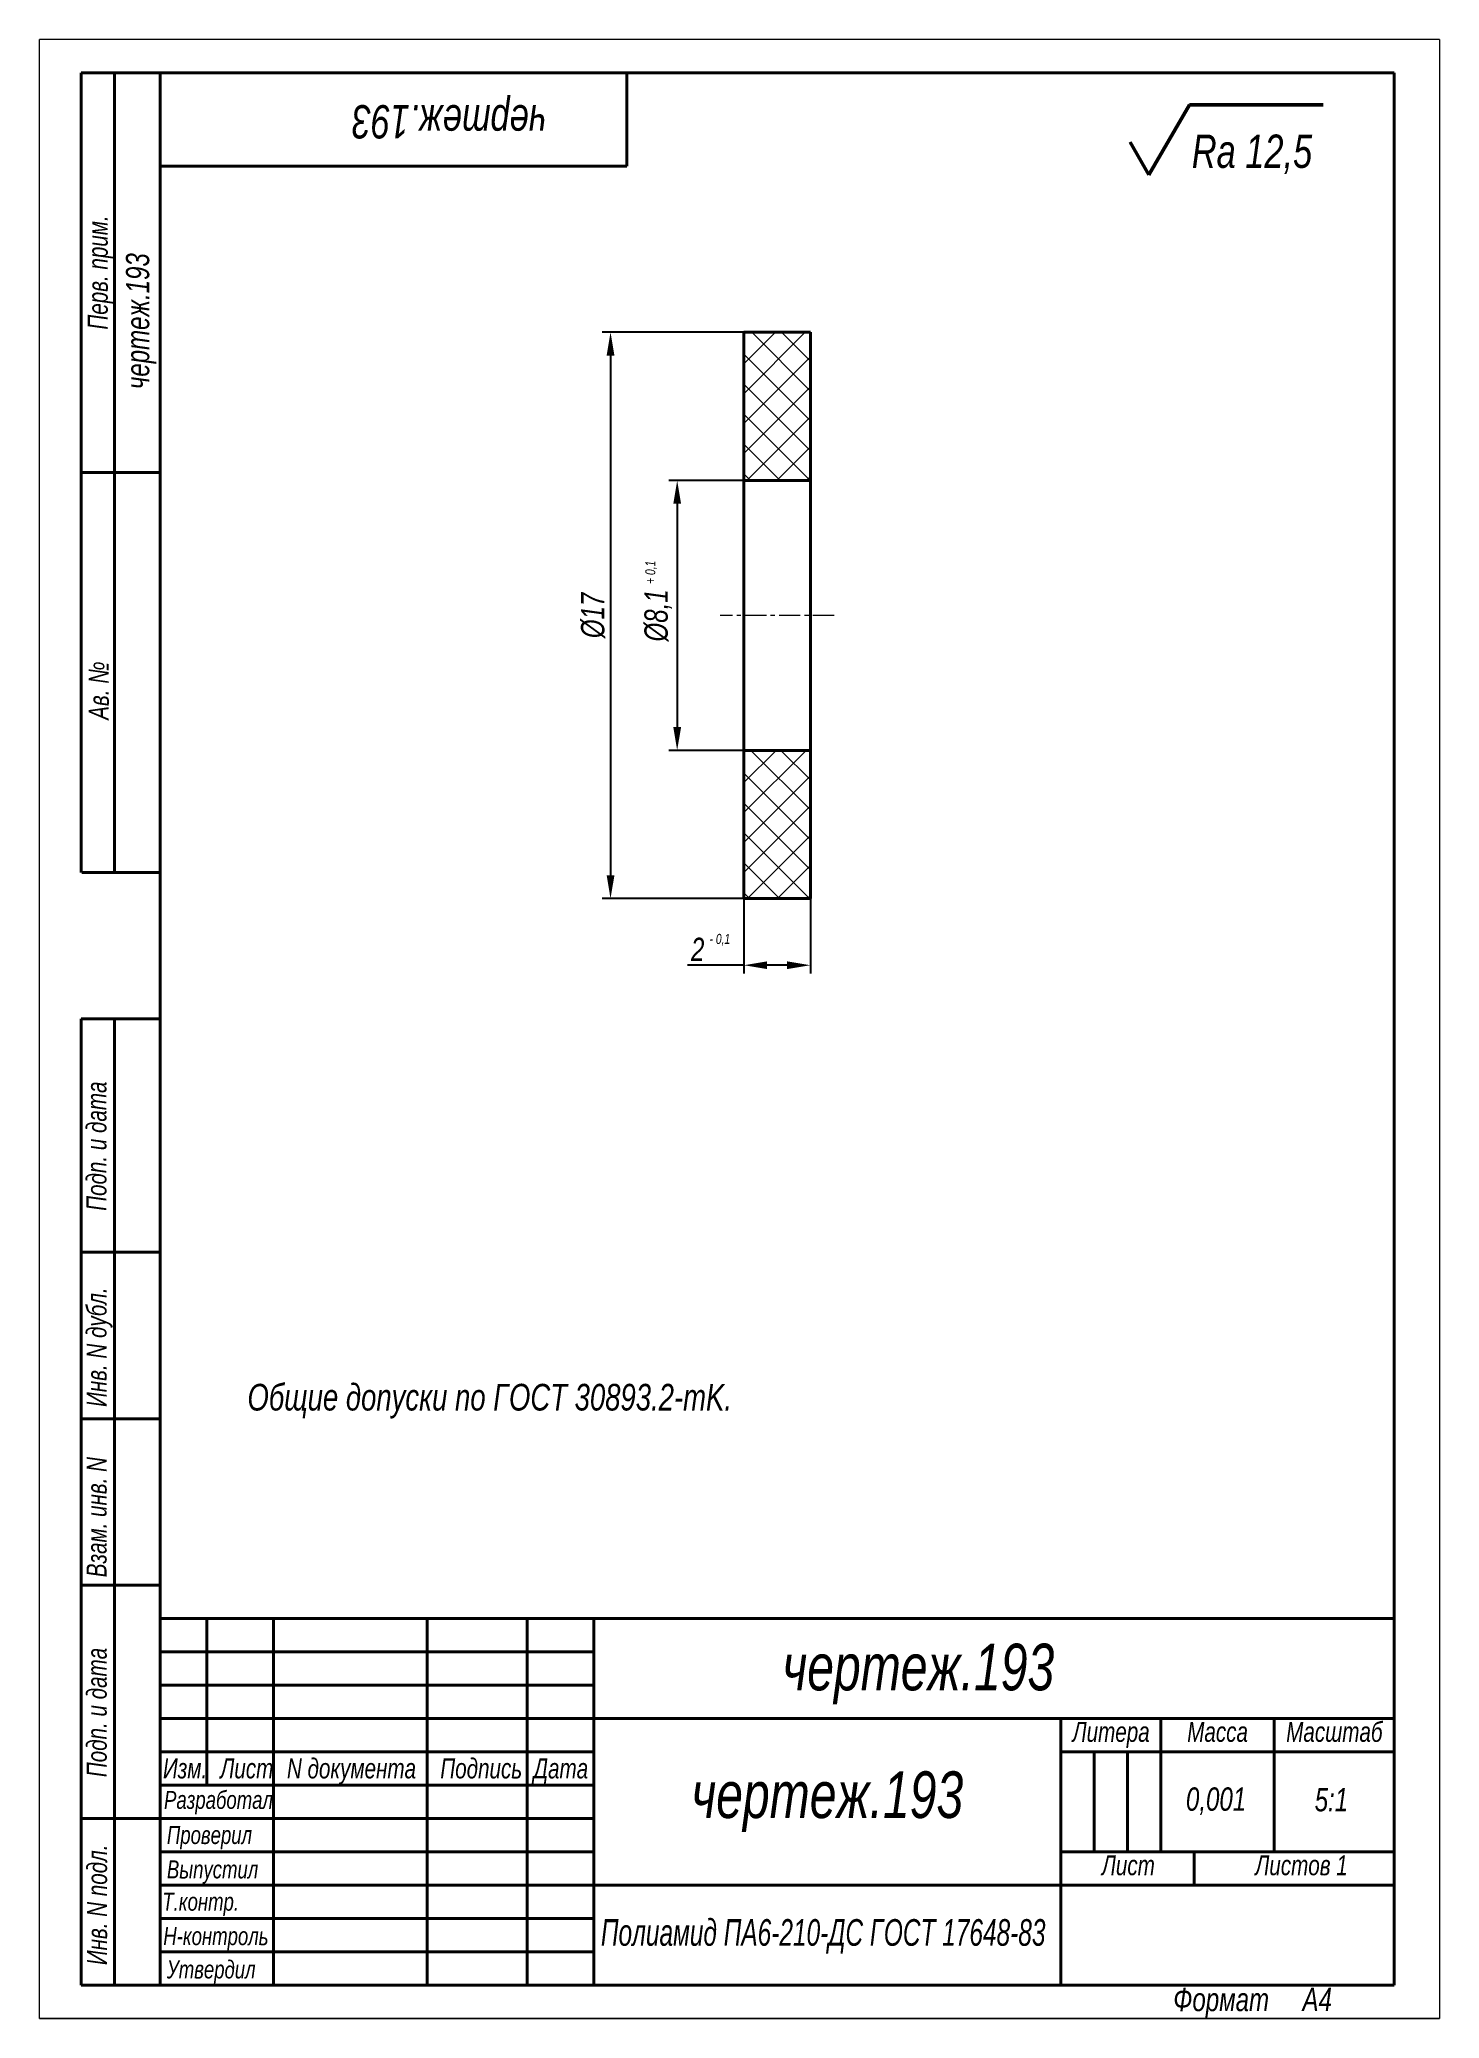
# Model space of a CAD drawing. Header units: millimetres. Extents: x 20680 to 20890, y -1854 to -1557.
import ezdxf

# ---------------------------------------------------------------- set-up
doc = ezdxf.new("R2010")
doc.units = ezdxf.units.MM
doc.linetypes.add('LT_03', pattern=[20.32, 12.7, -2.54, 2.54, -2.54])
for name, color, linetype, lineweight in [('Layer_01', 3, 'Continuous', 13), ('Layer_07', 3, 'Continuous', 13), ('Layer_08', 1, 'Continuous', 15), ('Layer_10', 1, 'LT_03', 15), ('Layer_13', 1, 'Continuous', 13), ('Layer_15', 7, 'Continuous', 40), ('Layer_18', 7, 'Continuous', 18), ('Layer_19', 7, 'Continuous', 50), ('Layer_28', 255, 'Continuous', 40)]:
    doc.layers.add(name, color=color, linetype=linetype, lineweight=lineweight)
doc.styles.add('Style_01', font='ARIALNI.TTF', dxfattribs={"width": 0.9, "height": 3.5})
doc.dimstyles.new('DimStyle_05', dxfattribs={"dimtxt": 3.5, "dimasz": 3.5, "dimexe": 1.25, "dimexo": 0, "dimtad": 1, "dimdec": 1, "dimlfac": 0.2, "dimtxsty": 'Style_01', "dimcen": 0, "dimazin": 3, "dimtfac": 1, "dimtdec": 1, "dimtmove": 0, "dimatfit": 3})
pattern_1 = [(45, (53.3208, 0), (-2.24506403, 2.24506403), []), (135, (53.3208, 0), (-2.24506403, -2.24506403), [])]

# ---------------------------------------------------------------- blocks, each defined once
blk = doc.blocks.new('Block_21')
at = {"linetype": 'Continuous', "lineweight": 15}
for p, q in [((16519.22, -3260.03), (16519.22, -2963.03)), ((16729.22, -2963.03), (16519.22, -2963.03)), ((16729.22, -2963.03), (16729.22, -3260.03)), ((16729.22, -3260.03), (16519.22, -3260.03)), ((16729.22, -3260.03), (16519.22, -3260.03)), ((16519.22, -3260.03), (16729.22, -3260.03)), ((16519.22, -3260.03), (16729.22, -3260.03)), ((16729.22, -3260.03), (16519.22, -3260.03))]:
    blk.add_line(p, q, dxfattribs=at)
at = {"layer": 'Layer_28', "linetype": 'Continuous'}
for p, q in [((16525.44, -2968.03), (16537.44, -2968.03)), ((16525.44, -3088.03), (16525.44, -2968.03)), ((16530.44, -3088.03), (16530.44, -2968.03)), ((16722.44, -2968.03), (16537.32, -2968.03)), ((16537.32, -3199.99), (16537.32, -2968.03)), ((16537.44, -2968.03), (16722.44, -2968.03)), ((16607.32, -2968.03), (16607.32, -2982.03)), ((16722.44, -2968.03), (16722.44, -3255.03)), ((16537.32, -2982.03), (16607.32, -2982.03)), ((16525.56, -3028.03), (16537.44, -3028.03)), ((16525.56, -3088.03), (16537.44, -3088.03)), ((16525.44, -3255.03), (16525.44, -3110.03)), ((16525.44, -3110.03), (16537.32, -3110.03)), ((16530.44, -3255.03), (16530.44, -3110.03)), ((16525.44, -3145.03), (16537.32, -3145.03)), ((16525.44, -3170.03), (16537.32, -3170.03)), ((16525.44, -3195.03), (16537.32, -3195.03)), ((16537.32, -3205), (16602.36, -3205)), ((16537.32, -3210), (16602.36, -3210)), ((16537.32, -3215), (16602.36, -3215)), ((16677.41, -3220.01), (16677.41, -3235.02)), ((16682.41, -3220.01), (16682.41, -3235.02)), ((16525.44, -3230.03), (16537.44, -3230.03)), ((16537.32, -3230.01), (16602.36, -3230.01)), ((16537.32, -3235.02), (16602.36, -3235.02)), ((16537.32, -3240.02), (16602.36, -3240.02)), ((16537.32, -3245.02), (16602.36, -3245.02)), ((16537.32, -3250.03), (16602.36, -3250.03)), ((16525.44, -3255.03), (16537.44, -3255.03)), ((16722.44, -3255.03), (16537.44, -3255.03))]:
    blk.add_line(p, q, dxfattribs=at)
for points in [[(16722.44, -3199.99), (16537.32, -3199.99), (16537.32, -3255.03)], [(16544.32, -3199.99), (16544.32, -3225.01)], [(16554.33, -3199.99), (16554.33, -3255.03)], [(16577.34, -3199.99), (16577.34, -3255.03)], [(16592.35, -3199.99), (16592.35, -3255.03)], [(16602.36, -3199.99), (16602.36, -3255.03)], [(16722.44, -3215), (16602.36, -3215)], [(16722.44, -3215), (16602.36, -3215)], [(16672.41, -3215), (16672.41, -3255.03)], [(16687.42, -3215), (16687.42, -3235.02)], [(16704.43, -3215), (16704.43, -3235.02)], [(16704.43, -3215), (16704.43, -3235.02)], [(16537.32, -3220.01), (16602.36, -3220.01)], [(16672.41, -3220.01), (16722.44, -3220.01)], [(16537.32, -3225.01), (16602.36, -3225.01)], [(16672.41, -3235.02), (16722.44, -3235.02)], [(16692.42, -3235.02), (16692.42, -3240.02)], [(16602.36, -3240.02), (16722.44, -3240.02)]]:
    blk.add_lwpolyline(points, dxfattribs=at)
at = {"layer": 'Layer_01', "linetype": 'Continuous', "lineweight": 25, "style": 'Style_01', "width": 0.9}
blk.add_text('Перв. прим.', height=3, rotation=90, dxfattribs=at).set_placement((16529.44, -3006.56))
at = {"layer": 'Layer_01', "linetype": 'Continuous', "style": 'Style_01', "width": 0.9}
blk.add_text('Т.контр.', height=2.7, dxfattribs=at).set_placement((16537.63, -3243.86))
at = {"layer": 'Layer_07', "linetype": 'Continuous', "style": 'Style_01', "width": 0.9}
for s, p in [('Ав. №', (16529.6, -3065.12)), ('Подп. и дата', (16529.25, -3138.82)), ('Инв. N дубл.', (16529.26, -3168.25)), ('Взам. инв. N', (16529.27, -3193.82)), ('Подп. и дата', (16529.29, -3223.82)), ('Инв. N подл.', (16529.34, -3252.03))]:
    blk.add_text(s, height=3, rotation=90, dxfattribs=at).set_placement(p)
for s, height, p in [('Литера', 3, (16674.18, -3218.52)), ('Масса', 3, (16691.39, -3218.52)), ('Масштаб', 3, (16706.24, -3218.52)), ('Изм.', 3, (16537.73, -3224.01)), ('Лист', 3, (16546.32, -3224.01)), ('N документа', 2.9999, (16556.33, -3224.01)), ('Подпись', 3, (16579.34, -3224.01)), ('Дата', 3, (16593.32, -3224.01)), ('Разработал', 2.7, (16537.89, -3228.58)), ('Проверил', 2.7, (16538.32, -3233.85)), ('Выпустил', 2.7, (16538.32, -3239.02)), ('Лист ', 3, (16678.57, -3238.54)), ('Листов 1', 3, (16701.59, -3238.54)), ('Н-контроль', 2.7, (16537.78, -3249.03)), ('Утвердил', 2.7, (16538.32, -3254.03))]:
    blk.add_text(s, height=height, dxfattribs=at).set_placement(p)
at = {"layer": 'Layer_07', "style": 'Style_01', "width": 0.9}
for s, p in [('Формат     А', (16689.3, -3258.94)), ('4', (16711.1, -3258.94))]:
    blk.add_text(s, height=3.5, dxfattribs=at).set_placement(p)
blk = doc.blocks.new('*D205')
at = {"layer": 'Defpoints', "color": 0, "ltscale": 0.5, "transparency": 16777216}
for p in [(20785.78, -1686.2), (20795.78, -1686.2), (20785.78, -1696.2)]:
    blk.add_point(p, dxfattribs=at)
at = {"layer": 'Layer_08', "color": 0, "lineweight": -2, "ltscale": 0.5, "transparency": 16777216}
for p, q in [((20785.78, -1686.2), (20785.78, -1697.45)), ((20795.78, -1686.2), (20795.78, -1697.45)), ((20785.78, -1696.2), (20777.33, -1696.2)), ((20792.28, -1696.2), (20789.28, -1696.2))]:
    blk.add_line(p, q, dxfattribs=at)
at = {"layer": 'Layer_08', "color": 0, "ltscale": 0.5, "transparency": 16777216}
for points in [[(20789.28, -1695.62), (20789.28, -1696.78), (20785.78, -1696.2)], [(20792.28, -1695.62), (20792.28, -1696.78), (20795.78, -1696.2)]]:
    blk.add_solid(points, dxfattribs=at)
at = {"layer": 'Layer_08', "color": 0, "ltscale": 0.5, "transparency": 16777216, "insert": (20778.86, -1693.82), "char_height": 3.5, "attachment_point": 5, "style": 'Style_01'}
blk.add_mtext('2', dxfattribs=at)
blk = doc.blocks.new('*D206')
at = {"layer": 'Defpoints', "color": 0, "ltscale": 0.5, "transparency": 16777216}
for p in [(20785.78, -1623.45), (20775.78, -1663.95), (20785.78, -1663.95)]:
    blk.add_point(p, dxfattribs=at)
at = {"layer": 'Layer_08', "color": 0, "lineweight": -2, "ltscale": 0.5, "transparency": 16777216}
for p, q in [((20785.78, -1623.45), (20774.53, -1623.45)), ((20775.78, -1626.95), (20775.78, -1660.45)), ((20785.78, -1663.95), (20774.53, -1663.95))]:
    blk.add_line(p, q, dxfattribs=at)
at = {"layer": 'Layer_08', "color": 0, "ltscale": 0.5, "transparency": 16777216}
for points in [[(20775.2, -1626.95), (20776.37, -1626.95), (20775.78, -1623.45)], [(20775.2, -1660.45), (20776.37, -1660.45), (20775.78, -1663.95)]]:
    blk.add_solid(points, dxfattribs=at)
at = {"layer": 'Layer_08', "color": 0, "ltscale": 0.5, "transparency": 16777216, "insert": (20772.94, -1643.7), "char_height": 3.5, "attachment_point": 5, "rotation": 90, "style": 'Style_01'}
blk.add_mtext('%%C8,1', dxfattribs=at)
blk = doc.blocks.new('*D207')
at = {"layer": 'Defpoints', "color": 0, "ltscale": 0.5, "transparency": 16777216}
for p in [(20785.78, -1601.2), (20765.78, -1686.2), (20785.78, -1686.2)]:
    blk.add_point(p, dxfattribs=at)
at = {"layer": 'Layer_08', "color": 0, "lineweight": -2, "ltscale": 0.5, "transparency": 16777216}
for p, q in [((20785.78, -1601.2), (20764.53, -1601.2)), ((20765.78, -1604.7), (20765.78, -1682.7)), ((20785.78, -1686.2), (20764.53, -1686.2))]:
    blk.add_line(p, q, dxfattribs=at)
at = {"layer": 'Layer_08', "color": 0, "ltscale": 0.5, "transparency": 16777216}
for points in [[(20765.2, -1604.7), (20766.37, -1604.7), (20765.78, -1601.2)], [(20765.2, -1682.7), (20766.37, -1682.7), (20765.78, -1686.2)]]:
    blk.add_solid(points, dxfattribs=at)
at = {"layer": 'Layer_08', "color": 0, "ltscale": 0.5, "transparency": 16777216, "insert": (20763.17, -1643.7), "char_height": 3.5, "attachment_point": 5, "rotation": 90, "style": 'Style_01'}
blk.add_mtext('%%C17', dxfattribs=at)

msp = doc.modelspace()

# ---------------------------------------------------------------- hatches: boundary and pattern name
at = {"layer": 'Layer_18', "ltscale": 0.5}
h = msp.add_hatch(dxfattribs=at)
h.set_pattern_fill('ANSI37', color=256)
h.set_pattern_definition(pattern_1)
h.paths.add_polyline_path([(20795.78, -1601.2), (20785.78, -1601.2), (20785.78, -1623.45), (20795.78, -1623.45)])
h = msp.add_hatch(dxfattribs=at)
h.set_pattern_fill('ANSI37', color=256)
h.set_pattern_definition(pattern_1)
h.paths.add_polyline_path([(20795.78, -1663.95), (20785.78, -1663.95), (20785.78, -1686.2), (20795.78, -1686.2)])

# ---------------------------------------------------------------- linework, layer by layer
at = {"layer": 'Layer_01', "lineweight": 13, "ltscale": 0.303109}
msp.add_line((20846.55, -1577.59), (20852.62, -1567.09), dxfattribs=at)
msp.add_line((20846.55, -1577.59), (20852.62, -1567.09), dxfattribs=at)
msp.add_line((20846.55, -1577.59), (20852.62, -1567.09), dxfattribs=at)
at = {"layer": 'Layer_01', "lineweight": 13, "ltscale": 0.141451}
msp.add_line((20846.55, -1577.59), (20843.72, -1572.69), dxfattribs=at)
msp.add_line((20846.55, -1577.59), (20843.72, -1572.69), dxfattribs=at)
msp.add_line((20846.55, -1577.59), (20843.72, -1572.69), dxfattribs=at)
at = {"layer": 'Layer_10', "ltscale": 0.25}
msp.add_line((20799.32, -1643.7), (20782.23, -1643.7), dxfattribs=at)
at = {"layer": 'Layer_15', "linetype": 'Continuous'}
for p, q in [((20795.78, -1601.2), (20785.78, -1601.2)), ((20785.78, -1643.7), (20785.78, -1601.2)), ((20795.78, -1643.7), (20795.78, -1601.2)), ((20795.78, -1623.45), (20785.78, -1623.45)), ((20785.78, -1686.2), (20785.78, -1643.7)), ((20795.78, -1686.2), (20795.78, -1643.7)), ((20795.78, -1663.95), (20785.78, -1663.95)), ((20785.78, -1686.2), (20795.78, -1686.2))]:
    msp.add_line(p, q, dxfattribs=at)
at = {"layer": 'Layer_19', "lineweight": 50}
for p, q in [((20846.55, -1577.59), (20852.62, -1567.09)), ((20852.62, -1567.09), (20872.68, -1567.09)), ((20846.55, -1577.59), (20843.72, -1572.69))]:
    msp.add_line(p, q, dxfattribs=at)

# ---------------------------------------------------------------- block references
at = {"layer": 'Layer_08'}
msp.add_blockref('Block_21', (4160.91, 1405.76), dxfattribs=at)

# ---------------------------------------------------------------- texts
at = {"layer": 'Layer_01', "style": 'Style_01', "width": 0.9}
msp.add_text('Rа 12,5', height=5, dxfattribs=at).set_placement((20852.99, -1576.53))
at = {"layer": 'Layer_01', "insert": (20711.31, -1764.24), "char_height": 4, "attachment_point": 7, "style": 'Style_01'}
msp.add_mtext_dynamic_manual_height_columns('Общие допуски по ГОСТ 30893.2-mK.', width=174.6214, gutter_width=70, heights=[66.33], dxfattribs=at)
at = {"layer": 'Layer_07', "linetype": 'Continuous', "style": 'Style_01', "width": 0.9}
for height, rotation, p in [(5, 180, (20756.18, -1567.11)), (3.5, 90, (20696.58, -1609.73))]:
    msp.add_text('чертеж.193', height=height, rotation=rotation, dxfattribs=at).set_placement(p)
for s, height, p in [('чертеж.193', 7, (20791.56, -1805.03)), ('0,001', 3.5, (20852.11, -1823.1)), ('5:1', 3.5, (20871.42, -1823.19))]:
    msp.add_text(s, height=height, dxfattribs=at).set_placement(p)
at = {"layer": 'Layer_07', "style": 'Style_01', "width": 0.8}
msp.add_text('Полиамид ПА6-210-ДС ГОСТ 17648-83', height=4, dxfattribs=at).set_placement((20764.34, -1843.37))
at = {"layer": 'Layer_07', "linetype": 'Continuous', "insert": (20798.3, -1821.75), "char_height": 7, "width": 70.0467, "attachment_point": 5, "style": 'Style_01'}
msp.add_mtext('чертеж.193', dxfattribs=at)
at = {"layer": 'Layer_13', "style": 'Style_01', "width": 0.9}
msp.add_text('+ 0,1', height=1.5, rotation=90, dxfattribs=at).set_placement((20772.5, -1638.97))
msp.add_text('- 0,1', height=1.5, dxfattribs=at).set_placement((20780.64, -1693))

# ---------------------------------------------------------------- dimensions: what is measured, and where the dimension line sits
at = {"layer": 'Layer_08', "ltscale": 0.5}
for base, p1, p2, picture, middle in [((20765.78, -1686.2), (20785.78, -1601.2), (20785.78, -1686.2), '*D207', (20763.17, -1643.7)), ((20775.78, -1663.95), (20785.78, -1623.45), (20785.78, -1663.95), '*D206', (20772.94, -1643.7))]:
    dim = msp.add_linear_dim(base=base, p1=p1, p2=p2, angle=90, text='%%C<>', dimstyle='DimStyle_05', dxfattribs=at)
    dim.commit()
    dim.dimension.update_dxf_attribs({"geometry": picture, "text_midpoint": middle})
dim = msp.add_linear_dim(base=(20785.78, -1696.2), p1=(20795.78, -1686.2), p2=(20785.78, -1686.2), dimstyle='DimStyle_05', dxfattribs=at)
dim.commit()
dim.dimension.update_dxf_attribs({"geometry": '*D205', "text_midpoint": (20778.86, -1696.2), "dimtype": 160})

doc.saveas('drawing.dxf')
